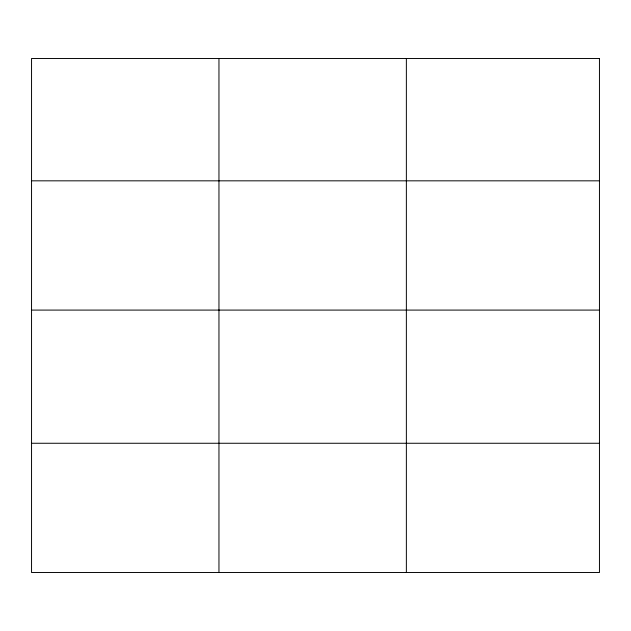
<?xml version="1.0" encoding="UTF-8"?>
<svg xmlns="http://www.w3.org/2000/svg" width="631" height="631" viewBox="0 0 631 631"><rect width="100%" height="100%" fill="white"/><g stroke="black" fill="none" stroke-linecap="round" stroke-linejoin="round"><path stroke-width="0.95" d="M31.55 180.829L599.45 180.829M31.55 310.089L599.45 310.089M31.55 443.262L599.45 443.262M406.364 58.478L406.364 572.522M218.957 58.478L218.957 572.522M599.45 58.478L31.55 58.478L31.55 572.522L599.45 572.522L599.45 58.478"/></g></svg>
